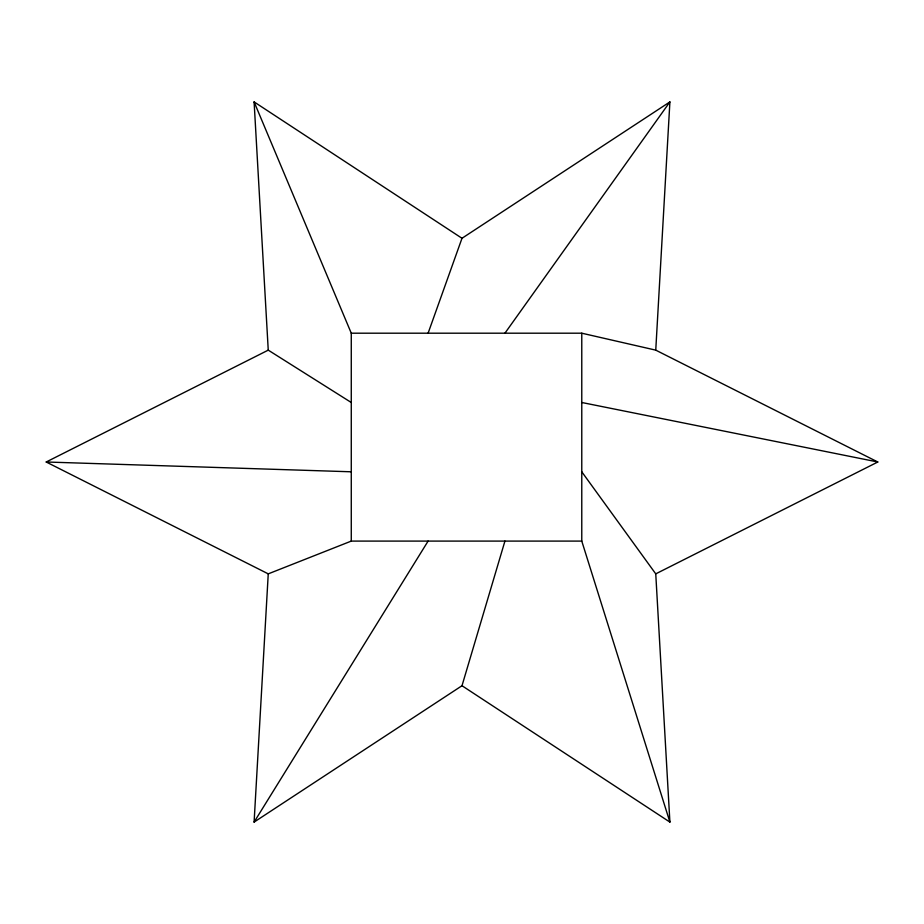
<?xml version="1.0" encoding="UTF-8"?>
<svg xmlns="http://www.w3.org/2000/svg" width="924" height="924" viewBox="0 0 924 924"><rect width="100%" height="100%" fill="white"/><g stroke="black" fill="none" stroke-linecap="round" stroke-linejoin="round"><path stroke-width="1.39" d="M254.1 822.094L268.249 573.862L351.27 541.094L581.774 541.094L669.9 822.094L462 685.724L254.1 822.094L428.101 541.094M669.9 822.094L655.751 573.862L877.8 462L655.751 350.138L669.9 101.906L462 238.277L428.101 333.194M462 685.724L504.931 541.094M504.931 333.194L669.9 101.906M268.249 573.862L46.2 462L268.249 350.138L351.27 402.494M462 238.277L254.1 101.906L351.27 333.194L581.774 333.194L655.751 350.138M46.2 462L351.27 471.794M581.774 402.494L877.8 462M581.774 471.794L655.751 573.862M254.1 101.906L268.249 350.138M581.774 333.194L581.774 541.094M351.27 333.194L351.27 541.094"/></g></svg>
